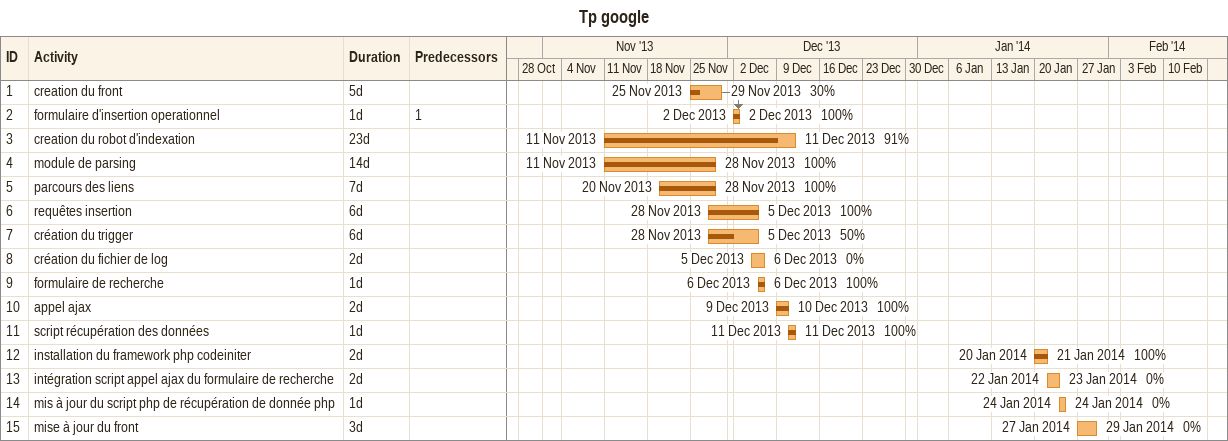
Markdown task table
Tp google

| ID | Task | Duration | Start | Finish | Predecessors | % complete |
|---|---|---|---|---|---|---|
| 1 | creation du front | 5d | 2013-11-25 | 2013-11-29 |  | 30 |
| 2 | formulaire d'insertion operationnel | 1d | 2013-12-02 | 2013-12-02 | 1 | 100 |
| 3 | creation du robot d'indexation | 23d | 2013-11-11 | 2013-12-11 |  | 91 |
| 4 | module de parsing | 14d | 2013-11-11 | 2013-11-28 |  | 100 |
| 5 | parcours des liens | 7d | 2013-11-20 | 2013-11-28 |  | 100 |
| 6 | requêtes insertion | 6d | 2013-11-28 | 2013-12-05 |  | 100 |
| 7 | création du trigger | 6d | 2013-11-28 | 2013-12-05 |  | 50 |
| 8 | création du fichier de log | 2d | 2013-12-05 | 2013-12-06 |  | 0 |
| 9 | formulaire de recherche | 1d | 2013-12-06 | 2013-12-06 |  | 100 |
| 10 | appel ajax | 2d | 2013-12-09 | 2013-12-10 |  | 100 |
| 11 | script récupération des données | 1d | 2013-12-11 | 2013-12-11 |  | 100 |
| 12 | installation du framework php codeiniter | 2d | 2014-01-20 | 2014-01-21 |  | 100 |
| 13 | intégration script appel ajax du formulaire de recherche | 2d | 2014-01-22 | 2014-01-23 |  | 0 |
| 14 | mis à jour du script php de récupération de donnée php | 1d | 2014-01-24 | 2014-01-24 |  | 0 |
| 15 | mise à jour du front | 3d | 2014-01-27 | 2014-01-29 |  | 0 |
